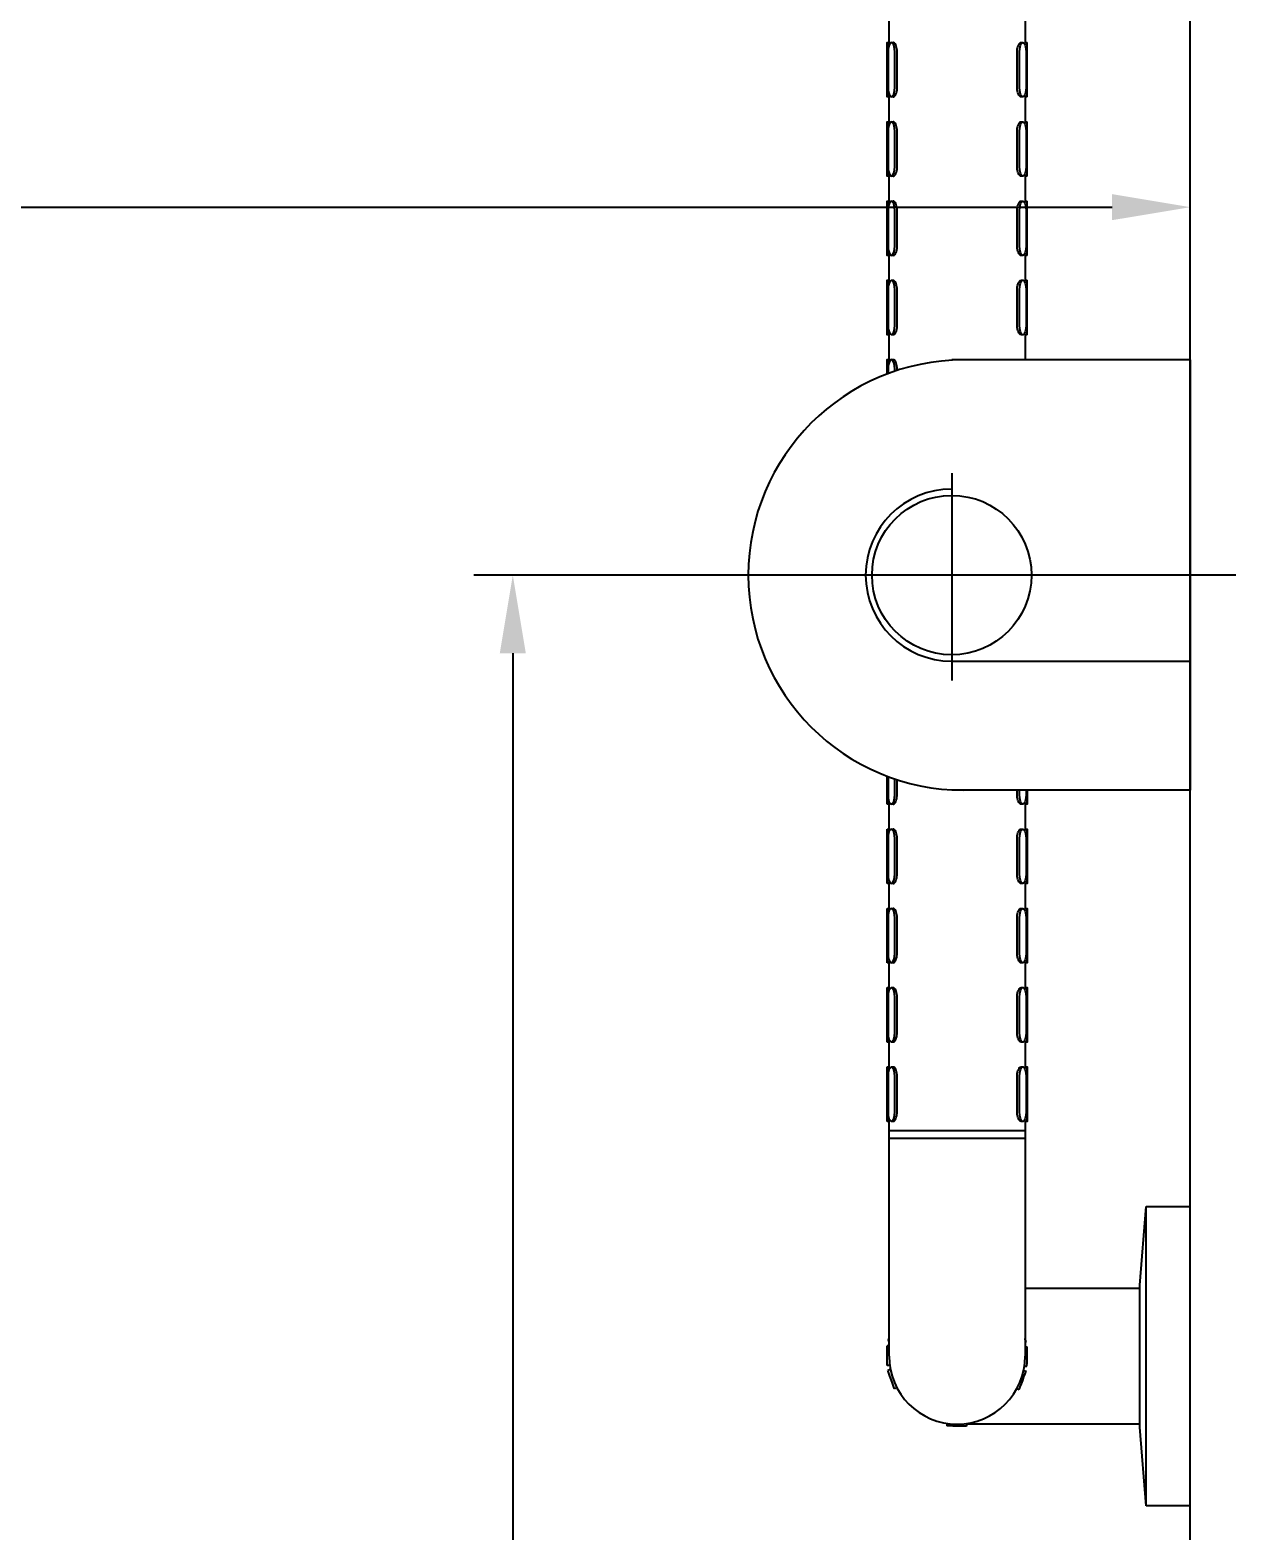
# Model space of a CAD drawing. Extents: x 3814 to 6583, y -1052 to 2311.
# Drawn here: x 6274.6 to 6582.9, y -156 to 227.8 of the extents above; entities that cross this region are included whole.
import ezdxf

# ---------------------------------------------------------------- set-up
doc = ezdxf.new("R2010")
doc.units = 0
doc.header["$LTSCALE"] = 20
doc.header["$MEASUREMENT"] = 0
doc.layers.get('0').update_dxf_attribs({"linetype": 'CONTINUOUS'})
doc.layers.get('DEFPOINTS').update_dxf_attribs({"linetype": 'CONTINUOUS'})
for name, color, linetype in [('1', 1, 'CONTINUOUS'), ('3', 3, 'CONTINUOUS'), ('4', 4, 'CONTINUOUS'), ('6', 6, 'CONTINUOUS')]:
    doc.layers.add(name, color=color, linetype=linetype)
doc.styles.get("Standard").update_dxf_attribs({"font": 'NanumGothic.ttf'})
doc.dimstyles.get("Standard").update_dxf_attribs({"dimtxt": 2.5, "dimasz": 2, "dimexe": 2, "dimexo": 1, "dimgap": 1.5, "dimtad": 1, "dimdec": 0, "dimlfac": 10, "dimrnd": 0.5, "dimzin": 0, "dimdsep": 46, "dimtxsty": 'Standard', "dimcen": 0, "dimclrt": 2, "dimadec": 0, "dimazin": 0, "dimtfac": 1, "dimtdec": 0, "dimtmove": 0, "dimatfit": 3, "dimfxl": 0, "dimtolj": 1, "dimtzin": 0, "dimarcsym": 0})

# ---------------------------------------------------------------- blocks, each defined once
blk = doc.blocks.new('*D131')
at = {"layer": '3', "color": 3, "lineweight": -2}
for p, q in [((6458.22, 88.42), (6388, 88.42)), ((6398, 68.42), (6398, -337.82)), ((6398, -791.27), (6398, -385.04)), ((6571.22, -811.27), (6388, -811.27))]:
    blk.add_line(p, q, dxfattribs=at)
at = {"layer": '3', "color": 3}
for points in [[(6394.67, 68.42), (6401.33, 68.42), (6398, 88.42)], [(6394.67, -791.27), (6401.33, -791.27), (6398, -811.27)]]:
    blk.add_solid(points, dxfattribs=at)
at = {"layer": 'DEFPOINTS', "color": 0}
for p in [(6458.22, 88.42), (6398, -811.27), (6571.22, -811.27)]:
    blk.add_point(p, dxfattribs=at)
at = {"layer": '3', "color": 2, "insert": (6398, -361.43), "char_height": 25, "attachment_point": 5}
blk.add_mtext('\\A1;900', dxfattribs=at)
blk = doc.blocks.new('*D117')
at = {"layer": '3', "color": 3, "lineweight": -2}
for p, q in [((5746.22, -75.47), (5746.22, 192.5)), ((6571.22, -66), (6571.22, 192.5)), ((5766.22, 182.5), (6551.22, 182.5))]:
    blk.add_line(p, q, dxfattribs=at)
at = {"layer": '3', "color": 3}
for points in [[(5766.22, 185.83), (5766.22, 179.17), (5746.22, 182.5)], [(6551.22, 185.83), (6551.22, 179.17), (6571.22, 182.5)]]:
    blk.add_solid(points, dxfattribs=at)
at = {"layer": 'DEFPOINTS', "color": 0}
for p in [(6571.22, 182.5), (6571.22, -66), (5746.22, -75.47)]:
    blk.add_point(p, dxfattribs=at)
at = {"layer": '3', "color": 2, "insert": (6158.72, 206.11), "char_height": 25, "attachment_point": 5}
blk.add_mtext('\\A1;825', dxfattribs=at)

msp = doc.modelspace()

# ---------------------------------------------------------------- linework, layer by layer
at = {"color": 5, "linetype": 'Continuous', "lineweight": 25}
for p, q in [((6494.20067, 224.583), (6494.20067, 231.00518)), ((6528.98192, 231.00234), (6528.98192, 224.58015)), ((6493.70382, 224.61267), (6494.20508, 224.61267)), ((6494.79132, 224.61267), (6495.26211, 224.61267)), ((6527.93751, 224.61267), (6528.40879, 224.61267)), ((6528.97752, 224.61267), (6529.47878, 224.61267)), ((6493.70026, 222.1283), (6493.70026, 213.18455)), ((6493.70737, 213.18455), (6493.70737, 222.1283)), ((6493.93828, 222.1283), (6493.93828, 213.18455)), ((6495.64437, 213.18455), (6495.64437, 222.1283)), ((6496.27856, 213.18455), (6496.27856, 222.1283)), ((6526.92757, 213.18455), (6526.92757, 222.1283)), ((6527.56243, 213.18455), (6527.56243, 222.1283)), ((6529.25515, 222.1283), (6529.25515, 213.18455)), ((6529.48234, 213.18455), (6529.48234, 222.1283)), ((6494.20508, 210.70017), (6493.70382, 210.70017)), ((6494.20067, 204.31051), (6494.20067, 210.73269)), ((6495.26211, 210.70017), (6494.79132, 210.70017)), ((6528.40879, 210.70017), (6527.93751, 210.70017)), ((6529.47878, 210.70017), (6528.97752, 210.70017)), ((6528.98192, 210.72985), (6528.98192, 204.30766)), ((6493.70382, 204.34018), (6494.20508, 204.34018)), ((6494.79132, 204.34018), (6495.26211, 204.34018)), ((6527.93751, 204.34018), (6528.40879, 204.34018)), ((6528.97752, 204.34018), (6529.47878, 204.34018)), ((6493.70026, 201.85581), (6493.70026, 192.91206)), ((6493.70737, 192.91206), (6493.70737, 201.85581)), ((6493.93828, 201.85581), (6493.93828, 192.91206)), ((6495.64437, 192.91206), (6495.64437, 201.85581)), ((6496.27856, 192.91206), (6496.27856, 201.85581)), ((6526.92757, 192.91206), (6526.92757, 201.85581)), ((6527.56243, 192.91206), (6527.56243, 201.85581)), ((6529.25515, 201.85581), (6529.25515, 192.91206)), ((6529.48234, 192.91206), (6529.48234, 201.85581)), ((6494.20508, 190.42768), (6493.70382, 190.42768)), ((6494.20067, 184.03799), (6494.20067, 190.4602)), ((6495.26211, 190.42768), (6494.79132, 190.42768)), ((6528.40879, 190.42768), (6527.93751, 190.42768)), ((6529.47878, 190.42768), (6528.97752, 190.42768)), ((6528.98192, 190.45733), (6528.98192, 184.03515)), ((6493.70026, 181.58329), (6493.70026, 172.63954)), ((6493.70382, 184.06767), (6494.20508, 184.06767)), ((6493.70737, 172.63954), (6493.70737, 181.58329)), ((6493.93828, 181.58329), (6493.93828, 172.63954)), ((6494.79132, 184.06767), (6495.26211, 184.06767)), ((6495.64437, 172.63954), (6495.64437, 181.58329)), ((6496.27856, 172.63954), (6496.27856, 181.58329)), ((6526.92757, 172.63954), (6526.92757, 181.58329)), ((6527.56243, 172.63954), (6527.56243, 181.58329)), ((6527.93751, 184.06767), (6528.40879, 184.06767)), ((6528.97752, 184.06767), (6529.47878, 184.06767)), ((6529.25515, 181.58329), (6529.25515, 172.63954)), ((6529.48234, 172.63954), (6529.48234, 181.58329)), ((6494.20508, 170.15517), (6493.70382, 170.15517)), ((6494.20067, 163.7655), (6494.20067, 170.18769)), ((6495.26211, 170.15517), (6494.79132, 170.15517)), ((6528.40879, 170.15517), (6527.93751, 170.15517)), ((6529.47878, 170.15517), (6528.97752, 170.15517)), ((6528.98192, 170.18484), (6528.98192, 163.76266)), ((6493.70026, 161.31081), (6493.70026, 152.36705)), ((6493.70382, 163.79518), (6494.20508, 163.79518)), ((6493.70737, 152.36705), (6493.70737, 161.31081)), ((6493.93828, 161.31081), (6493.93828, 152.36705)), ((6494.79132, 163.79518), (6495.26211, 163.79518)), ((6495.64437, 152.36705), (6495.64437, 161.31081)), ((6496.27856, 152.36705), (6496.27856, 161.31081)), ((6526.92757, 152.36705), (6526.92757, 161.31081)), ((6527.56243, 152.36705), (6527.56243, 161.31081)), ((6527.93751, 163.79518), (6528.40879, 163.79518)), ((6528.97752, 163.79518), (6529.47878, 163.79518)), ((6529.25515, 161.31081), (6529.25515, 152.36705)), ((6529.48234, 152.36705), (6529.48234, 161.31081)), ((6494.20508, 149.88268), (6493.70382, 149.88268)), ((6494.20067, 143.493), (6494.20067, 149.9152)), ((6495.26211, 149.88268), (6494.79132, 149.88268)), ((6528.40879, 149.88268), (6527.93751, 149.88268)), ((6529.47878, 149.88268), (6528.97752, 149.88268)), ((6528.98192, 149.91234), (6528.98192, 143.49016)), ((6493.70382, 143.52268), (6494.20508, 143.52268)), ((6494.79132, 143.52268), (6495.26211, 143.52268)), ((6493.70026, 141.0383), (6493.70026, 139.84129)), ((6493.70737, 139.84399), (6493.70737, 141.0383)), ((6493.93828, 141.0383), (6493.93828, 139.93099)), ((6495.64437, 140.53768), (6495.64437, 141.0383)), ((6496.27856, 140.74722), (6496.27856, 141.0383)), ((6493.70362, 32.32205), (6493.70362, 36.99791)), ((6493.93257, 36.91162), (6493.93257, 32.32205)), ((6495.63166, 32.32205), (6495.63166, 36.30709)), ((6496.2662, 32.32205), (6496.2662, 36.09726)), ((6526.91524, 32.32205), (6526.91524, 33.42024)), ((6527.54975, 32.32205), (6527.54975, 33.42024)), ((6529.24949, 33.42024), (6529.24949, 32.32205)), ((6529.47862, 32.32205), (6529.47862, 33.42024)), ((6529.47897, 33.42024), (6529.47897, 32.32205)), ((6494.20506, 29.83768), (6493.7038, 29.83768)), ((6494.20067, 23.44651), (6494.20067, 29.8687)), ((6495.25316, 29.83768), (6494.78212, 29.83768)), ((6528.39962, 29.83768), (6527.9286, 29.83768)), ((6529.4788, 29.83768), (6528.97754, 29.83768)), ((6528.98192, 29.86884), (6528.98192, 23.44665)), ((6493.7038, 23.47767), (6494.20506, 23.47767)), ((6494.78212, 23.47767), (6495.25316, 23.47767)), ((6527.9286, 23.47767), (6528.39962, 23.47767)), ((6528.97754, 23.47767), (6529.4788, 23.47767)), ((6493.70362, 12.04955), (6493.70362, 20.9933)), ((6493.93257, 20.9933), (6493.93257, 12.04955)), ((6495.63166, 12.04955), (6495.63166, 20.9933)), ((6496.2662, 12.04955), (6496.2662, 20.9933)), ((6526.91524, 12.04955), (6526.91524, 20.9933)), ((6527.54975, 12.04955), (6527.54975, 20.9933)), ((6529.24949, 20.9933), (6529.24949, 12.04955)), ((6529.47862, 12.04955), (6529.47862, 20.9933)), ((6529.47897, 20.9933), (6529.47897, 12.04955)), ((6494.20506, 9.56517), (6493.7038, 9.56517)), ((6494.20067, 3.17401), (6494.20067, 9.5962)), ((6495.25316, 9.56517), (6494.78212, 9.56517)), ((6528.39962, 9.56517), (6527.9286, 9.56517)), ((6529.4788, 9.56517), (6528.97754, 9.56517)), ((6528.98192, 9.59634), (6528.98192, 3.17415)), ((6493.70362, -8.22295), (6493.70362, 0.7208)), ((6493.7038, 3.20518), (6494.20506, 3.20518)), ((6493.93257, 0.7208), (6493.93257, -8.22295)), ((6494.78212, 3.20518), (6495.25316, 3.20518)), ((6495.63166, -8.22295), (6495.63166, 0.7208)), ((6496.2662, -8.22295), (6496.2662, 0.7208)), ((6526.91524, -8.22295), (6526.91524, 0.7208)), ((6527.54975, -8.22295), (6527.54975, 0.7208)), ((6527.9286, 3.20518), (6528.39962, 3.20518)), ((6528.97754, 3.20518), (6529.4788, 3.20518)), ((6529.24949, 0.7208), (6529.24949, -8.22295)), ((6529.47862, -8.22295), (6529.47862, 0.7208)), ((6529.47897, 0.7208), (6529.47897, -8.22295)), ((6494.20506, -10.70733), (6493.7038, -10.70733)), ((6494.20067, -17.09849), (6494.20067, -10.6763)), ((6495.25316, -10.70733), (6494.78212, -10.70733)), ((6528.39962, -10.70733), (6527.9286, -10.70733)), ((6529.4788, -10.70733), (6528.97754, -10.70733)), ((6528.98192, -10.67617), (6528.98192, -17.09835)), ((6493.7038, -17.06733), (6494.20506, -17.06733)), ((6494.78212, -17.06733), (6495.25316, -17.06733)), ((6527.9286, -17.06733), (6528.39962, -17.06733)), ((6528.97754, -17.06733), (6529.4788, -17.06733)), ((6493.70362, -28.49545), (6493.70362, -19.5517)), ((6493.93257, -19.5517), (6493.93257, -28.49545)), ((6495.63166, -28.49545), (6495.63166, -19.5517)), ((6496.2662, -28.49545), (6496.2662, -19.5517)), ((6526.91524, -28.49545), (6526.91524, -19.5517)), ((6527.54975, -28.49545), (6527.54975, -19.5517)), ((6529.24949, -19.5517), (6529.24949, -28.49545)), ((6529.47862, -28.49545), (6529.47862, -19.5517)), ((6529.47897, -19.5517), (6529.47897, -28.49545)), ((6494.20506, -30.97983), (6493.7038, -30.97983)), ((6494.20067, -37.37099), (6494.20067, -30.9488)), ((6495.25316, -30.97983), (6494.78212, -30.97983)), ((6528.39962, -30.97983), (6527.9286, -30.97983)), ((6529.4788, -30.97983), (6528.97754, -30.97983)), ((6528.98192, -30.94866), (6528.98192, -37.37085)), ((6493.7038, -37.33982), (6494.20506, -37.33982)), ((6494.78212, -37.33982), (6495.25316, -37.33982)), ((6527.9286, -37.33982), (6528.39962, -37.33982)), ((6528.97754, -37.33982), (6529.4788, -37.33982)), ((6493.70362, -48.76795), (6493.70362, -39.8242)), ((6493.93257, -39.8242), (6493.93257, -48.76795)), ((6495.63166, -48.76795), (6495.63166, -39.8242)), ((6496.2662, -48.76795), (6496.2662, -39.8242)), ((6526.91524, -48.76795), (6526.91524, -39.8242)), ((6527.54975, -48.76795), (6527.54975, -39.8242)), ((6529.24949, -39.8242), (6529.24949, -48.76795)), ((6529.47862, -48.76795), (6529.47862, -39.8242)), ((6529.47897, -39.8242), (6529.47897, -48.76795)), ((6494.20506, -51.25233), (6493.7038, -51.25233)), ((6494.20067, -53.63733), (6494.20067, -51.2213)), ((6494.20067, -55.62483), (6494.20067, -53.63733)), ((6528.98192, -53.63733), (6494.20067, -53.63733)), ((6528.98192, -53.63733), (6494.20067, -53.63733)), ((6495.25316, -51.25233), (6494.78212, -51.25233)), ((6528.39962, -51.25233), (6527.9286, -51.25233)), ((6529.4788, -51.25233), (6528.97754, -51.25233)), ((6528.98192, -51.22116), (6528.98192, -53.63733)), ((6528.98192, -53.63733), (6528.98192, -55.62483)), ((6494.20067, -86.43108), (6494.20067, -55.62483)), ((6528.98192, -55.62483), (6494.20067, -55.62483)), ((6528.98192, -55.62483), (6528.98192, -86.43108)), ((6558.29755, -93.13889), (6559.90231, -73.01545)), ((6559.90231, -73.01545), (6571.2163, -73.01545)), ((6559.90231, -149.5342), (6559.90231, -73.01545)), ((6571.2163, -149.5342), (6571.2163, -73.01545)), ((6494.20067, -111.27482), (6494.20067, -86.43108)), ((6528.98192, -86.43108), (6528.98192, -111.27482)), ((6528.98192, -93.8842), (6536.43505, -93.8842)), ((6536.43505, -93.8842), (6558.29755, -93.8842)), ((6558.29755, -129.41076), (6558.29755, -93.13889)), ((6494.20067, -107.48138), (6493.95483, -107.3903)), ((6494.20067, -108.69069), (6493.71834, -108.68792)), ((6528.98192, -107.69621), (6529.27116, -107.59281)), ((6528.98192, -108.89013), (6529.49275, -108.89306)), ((6494.36508, -113.66046), (6493.68985, -113.65659)), ((6494.54727, -114.72954), (6493.91144, -114.95684)), ((6528.59458, -114.92477), (6529.22777, -115.15936)), ((6528.78903, -113.85786), (6529.46426, -113.86173)), ((6496.21988, -119.4083), (6495.58405, -119.63561)), ((6526.86843, -119.58405), (6527.50161, -119.81863)), ((6509.00827, -128.47255), (6509.00439, -129.14779)), ((6513.97693, -128.50105), (6513.97306, -129.17628)), ((6536.43505, -128.66545), (6513.97599, -128.66545)), ((6558.29755, -128.66545), (6536.43505, -128.66545)), ((6559.90231, -149.5342), (6558.29755, -129.41076)), ((6571.2163, -149.5342), (6559.90231, -149.5342))]:
    msp.add_line(p, q, dxfattribs=at)
at = {"color": 7, "linetype": 'Continuous', "lineweight": 25}
msp.add_line((6571.2163, 48.22205), (6571.2163, 124.74079), dxfattribs=at)
at = {"color": 5, "linetype": 'Continuous', "lineweight": 25, "flags": 128}
for points in [[(6493.70737, 222.1283), (6493.7071, 223.07903), (6493.70633, 223.885), (6493.70518, 224.42357), (6493.70382, 224.61267), (6493.70246, 224.42357), (6493.7013, 223.885), (6493.70053, 223.07903), (6493.70026, 222.1283)], [(6495.64437, 222.1283), (6495.57943, 223.07903), (6495.39452, 223.885), (6495.11777, 224.42357), (6494.79132, 224.61267), (6494.46487, 224.42357), (6494.18813, 223.885), (6494.00321, 223.07903), (6493.93828, 222.1283)], [(6527.56243, 222.1283), (6527.62685, 223.07903), (6527.81032, 223.885), (6528.0849, 224.42357), (6528.40879, 224.61267), (6528.73268, 224.42357), (6529.00726, 223.885), (6529.19073, 223.07903), (6529.25515, 222.1283)], [(6493.70026, 213.18455), (6493.70053, 212.23381), (6493.7013, 211.42784), (6493.70246, 210.88927), (6493.70382, 210.70017), (6493.70518, 210.88927), (6493.70633, 211.42784), (6493.7071, 212.23381), (6493.70737, 213.18455)], [(6493.93828, 213.18455), (6494.00321, 212.23381), (6494.18813, 211.42784), (6494.46487, 210.88927), (6494.79132, 210.70017), (6495.11777, 210.88927), (6495.39452, 211.42784), (6495.57943, 212.23381), (6495.64437, 213.18455)], [(6529.25515, 213.18455), (6529.19073, 212.23381), (6529.00726, 211.42784), (6528.73268, 210.88927), (6528.40879, 210.70017), (6528.0849, 210.88927), (6527.81032, 211.42784), (6527.62685, 212.23381), (6527.56243, 213.18455)], [(6493.70737, 201.85581), (6493.7071, 202.80652), (6493.70633, 203.61252), (6493.70518, 204.15106), (6493.70382, 204.34018), (6493.70246, 204.15106), (6493.7013, 203.61252), (6493.70053, 202.80652), (6493.70026, 201.85581)], [(6495.64437, 201.85581), (6495.57943, 202.80652), (6495.39452, 203.61252), (6495.11777, 204.15106), (6494.79132, 204.34018), (6494.46487, 204.15106), (6494.18813, 203.61252), (6494.00321, 202.80652), (6493.93828, 201.85581)], [(6527.56243, 201.85581), (6527.62685, 202.80652), (6527.81032, 203.61252), (6528.0849, 204.15106), (6528.40879, 204.34018), (6528.73268, 204.15106), (6529.00726, 203.61252), (6529.19073, 202.80652), (6529.25515, 201.85581)], [(6493.70026, 192.91206), (6493.70053, 191.96132), (6493.7013, 191.15532), (6493.70246, 190.61678), (6493.70382, 190.42768), (6493.70518, 190.61678), (6493.70633, 191.15532), (6493.7071, 191.96132), (6493.70737, 192.91206)], [(6493.93828, 192.91206), (6494.00321, 191.96132), (6494.18813, 191.15532), (6494.46487, 190.61678), (6494.79132, 190.42768), (6495.11777, 190.61678), (6495.39452, 191.15532), (6495.57943, 191.96132), (6495.64437, 192.91206)], [(6529.25515, 192.91206), (6529.19073, 191.96132), (6529.00726, 191.15532), (6528.73268, 190.61678), (6528.40879, 190.42768), (6528.0849, 190.61678), (6527.81032, 191.15532), (6527.62685, 191.96132), (6527.56243, 192.91206)], [(6493.70737, 181.58329), (6493.7071, 182.53403), (6493.70633, 183.34003), (6493.70518, 183.87857), (6493.70382, 184.06767), (6493.70246, 183.87857), (6493.7013, 183.34003), (6493.70053, 182.53403), (6493.70026, 181.58329)], [(6495.64437, 181.58329), (6495.57943, 182.53403), (6495.39452, 183.34003), (6495.11777, 183.87857), (6494.79132, 184.06767), (6494.46487, 183.87857), (6494.18813, 183.34003), (6494.00321, 182.53403), (6493.93828, 181.58329)], [(6527.56243, 181.58329), (6527.62685, 182.53403), (6527.81032, 183.34003), (6528.0849, 183.87857), (6528.40879, 184.06767), (6528.73268, 183.87857), (6529.00726, 183.34003), (6529.19073, 182.53403), (6529.25515, 181.58329)], [(6493.70026, 172.63954), (6493.70053, 171.68881), (6493.7013, 170.88283), (6493.70246, 170.3443), (6493.70382, 170.15517), (6493.70518, 170.3443), (6493.70633, 170.88283), (6493.7071, 171.68881), (6493.70737, 172.63954)], [(6493.93828, 172.63954), (6494.00321, 171.68881), (6494.18813, 170.88283), (6494.46487, 170.3443), (6494.79132, 170.15517), (6495.11777, 170.3443), (6495.39452, 170.88283), (6495.57943, 171.68881), (6495.64437, 172.63954)], [(6529.25515, 172.63954), (6529.19073, 171.68881), (6529.00726, 170.88283), (6528.73268, 170.3443), (6528.40879, 170.15517), (6528.0849, 170.3443), (6527.81032, 170.88283), (6527.62685, 171.68881), (6527.56243, 172.63954)], [(6493.70737, 161.31081), (6493.7071, 162.26153), (6493.70633, 163.06751), (6493.70518, 163.60606), (6493.70382, 163.79518), (6493.70246, 163.60606), (6493.7013, 163.06751), (6493.70053, 162.26153), (6493.70026, 161.31081)], [(6495.64437, 161.31081), (6495.57943, 162.26153), (6495.39452, 163.06751), (6495.11777, 163.60606), (6494.79132, 163.79518), (6494.46487, 163.60606), (6494.18813, 163.06751), (6494.00321, 162.26153), (6493.93828, 161.31081)], [(6527.56243, 161.31081), (6527.62685, 162.26153), (6527.81032, 163.06751), (6528.0849, 163.60606), (6528.40879, 163.79518), (6528.73268, 163.60606), (6529.00726, 163.06751), (6529.19073, 162.26153), (6529.25515, 161.31081)], [(6493.70026, 152.36705), (6493.70053, 151.41632), (6493.7013, 150.61033), (6493.70246, 150.07179), (6493.70382, 149.88268), (6493.70518, 150.07179), (6493.70633, 150.61033), (6493.7071, 151.41632), (6493.70737, 152.36705)], [(6493.93828, 152.36705), (6494.00321, 151.41632), (6494.18813, 150.61033), (6494.46487, 150.07179), (6494.79132, 149.88268), (6495.11777, 150.07179), (6495.39452, 150.61033), (6495.57943, 151.41632), (6495.64437, 152.36705)], [(6529.25515, 152.36705), (6529.19073, 151.41632), (6529.00726, 150.61033), (6528.73268, 150.07179), (6528.40879, 149.88268), (6528.0849, 150.07179), (6527.81032, 150.61033), (6527.62685, 151.41632), (6527.56243, 152.36705)], [(6493.70737, 141.0383), (6493.7071, 141.98902), (6493.70633, 142.79502), (6493.70518, 143.33356), (6493.70382, 143.52268), (6493.70246, 143.33356), (6493.7013, 142.79502), (6493.70053, 141.98902), (6493.70026, 141.0383)], [(6495.64437, 141.0383), (6495.57943, 141.98902), (6495.39452, 142.79502), (6495.11777, 143.33356), (6494.79132, 143.52268), (6494.46487, 143.33356), (6494.18813, 142.79502), (6494.00321, 141.98902), (6493.93828, 141.0383)], [(6493.7038, 29.83768), (6493.70373, 30.02678), (6493.70368, 30.56533), (6493.70364, 31.37132), (6493.70362, 32.32205)], [(6493.93257, 32.32205), (6493.99724, 31.37132), (6494.1814, 30.56533), (6494.45701, 30.02678), (6494.78212, 29.83768), (6495.10722, 30.02678), (6495.38283, 30.56533), (6495.56699, 31.37132), (6495.63166, 32.32205)], [(6529.24949, 32.32205), (6529.1848, 31.37132), (6529.00057, 30.56533), (6528.72485, 30.02678), (6528.39962, 29.83768), (6528.07439, 30.02678), (6527.79867, 30.56533), (6527.61444, 31.37132), (6527.54975, 32.32205)], [(6529.47897, 32.32205), (6529.47896, 31.37132), (6529.47892, 30.56533), (6529.47887, 30.02678), (6529.4788, 29.83768), (6529.47873, 30.02678), (6529.47867, 30.56533), (6529.47864, 31.37132), (6529.47862, 32.32205)], [(6493.70362, 20.9933), (6493.70364, 21.94403), (6493.70368, 22.75002), (6493.70373, 23.28856), (6493.7038, 23.47767)], [(6495.63166, 20.9933), (6495.56699, 21.94403), (6495.38283, 22.75002), (6495.10722, 23.28856), (6494.78212, 23.47767), (6494.45701, 23.28856), (6494.1814, 22.75002), (6493.99724, 21.94403), (6493.93257, 20.9933)], [(6527.54975, 20.9933), (6527.61444, 21.94403), (6527.79867, 22.75002), (6528.07439, 23.28856), (6528.39962, 23.47767), (6528.72485, 23.28856), (6529.00057, 22.75002), (6529.1848, 21.94403), (6529.24949, 20.9933)], [(6529.47862, 20.9933), (6529.47864, 21.94403), (6529.47867, 22.75002), (6529.47873, 23.28856), (6529.4788, 23.47767), (6529.47887, 23.28856), (6529.47892, 22.75002), (6529.47896, 21.94403), (6529.47897, 20.9933)], [(6493.7038, 9.56517), (6493.70373, 9.75429), (6493.70368, 10.29283), (6493.70364, 11.09882), (6493.70362, 12.04955)], [(6493.93257, 12.04955), (6493.99724, 11.09882), (6494.1814, 10.29283), (6494.45701, 9.75429), (6494.78212, 9.56517), (6495.10722, 9.75429), (6495.38283, 10.29283), (6495.56699, 11.09882), (6495.63166, 12.04955)], [(6529.24949, 12.04955), (6529.1848, 11.09882), (6529.00057, 10.29283), (6528.72485, 9.75429), (6528.39962, 9.56517), (6528.07439, 9.75429), (6527.79867, 10.29283), (6527.61444, 11.09882), (6527.54975, 12.04955)], [(6529.47897, 12.04955), (6529.47896, 11.09882), (6529.47892, 10.29283), (6529.47887, 9.75429), (6529.4788, 9.56517), (6529.47873, 9.75429), (6529.47867, 10.29283), (6529.47864, 11.09882), (6529.47862, 12.04955)], [(6493.70362, 0.7208), (6493.70364, 1.67153), (6493.70368, 2.47752), (6493.70373, 3.01606), (6493.7038, 3.20518)], [(6495.63166, 0.7208), (6495.56699, 1.67153), (6495.38283, 2.47752), (6495.10722, 3.01606), (6494.78212, 3.20518), (6494.45701, 3.01606), (6494.1814, 2.47752), (6493.99724, 1.67153), (6493.93257, 0.7208)], [(6527.54975, 0.7208), (6527.61444, 1.67153), (6527.79867, 2.47752), (6528.07439, 3.01606), (6528.39962, 3.20518), (6528.72485, 3.01606), (6529.00057, 2.47752), (6529.1848, 1.67153), (6529.24949, 0.7208)], [(6529.47862, 0.7208), (6529.47864, 1.67153), (6529.47867, 2.47752), (6529.47873, 3.01606), (6529.4788, 3.20518), (6529.47887, 3.01606), (6529.47892, 2.47752), (6529.47896, 1.67153), (6529.47897, 0.7208)], [(6493.7038, -10.70733), (6493.70373, -10.51822), (6493.70368, -9.97967), (6493.70364, -9.17368), (6493.70362, -8.22295)], [(6493.93257, -8.22295), (6493.99724, -9.17368), (6494.1814, -9.97967), (6494.45701, -10.51822), (6494.78212, -10.70733), (6495.10722, -10.51822), (6495.38283, -9.97967), (6495.56699, -9.17368), (6495.63166, -8.22295)], [(6529.24949, -8.22295), (6529.1848, -9.17368), (6529.00057, -9.97967), (6528.72485, -10.51822), (6528.39962, -10.70733), (6528.07439, -10.51822), (6527.79867, -9.97967), (6527.61444, -9.17368), (6527.54975, -8.22295)], [(6529.47897, -8.22295), (6529.47896, -9.17368), (6529.47892, -9.97967), (6529.47887, -10.51822), (6529.4788, -10.70733), (6529.47873, -10.51822), (6529.47867, -9.97967), (6529.47864, -9.17368), (6529.47862, -8.22295)], [(6493.70362, -19.5517), (6493.70364, -18.60097), (6493.70368, -17.79498), (6493.70373, -17.25644), (6493.7038, -17.06733)], [(6495.63166, -19.5517), (6495.56699, -18.60097), (6495.38283, -17.79498), (6495.10722, -17.25644), (6494.78212, -17.06733), (6494.45701, -17.25644), (6494.1814, -17.79498), (6493.99724, -18.60097), (6493.93257, -19.5517)], [(6527.54975, -19.5517), (6527.61444, -18.60097), (6527.79867, -17.79498), (6528.07439, -17.25644), (6528.39962, -17.06733), (6528.72485, -17.25644), (6529.00057, -17.79498), (6529.1848, -18.60097), (6529.24949, -19.5517)], [(6529.47862, -19.5517), (6529.47864, -18.60097), (6529.47867, -17.79498), (6529.47873, -17.25644), (6529.4788, -17.06733), (6529.47887, -17.25644), (6529.47892, -17.79498), (6529.47896, -18.60097), (6529.47897, -19.5517)], [(6493.7038, -30.97983), (6493.70373, -30.79071), (6493.70368, -30.25217), (6493.70364, -29.44618), (6493.70362, -28.49545)], [(6493.93257, -28.49545), (6493.99724, -29.44618), (6494.1814, -30.25217), (6494.45701, -30.79071), (6494.78212, -30.97983), (6495.10722, -30.79071), (6495.38283, -30.25217), (6495.56699, -29.44618), (6495.63166, -28.49545)], [(6529.24949, -28.49545), (6529.1848, -29.44618), (6529.00057, -30.25217), (6528.72485, -30.79071), (6528.39962, -30.97983), (6528.07439, -30.79071), (6527.79867, -30.25217), (6527.61444, -29.44618), (6527.54975, -28.49545)], [(6529.47897, -28.49545), (6529.47896, -29.44618), (6529.47892, -30.25217), (6529.47887, -30.79071), (6529.4788, -30.97983), (6529.47873, -30.79071), (6529.47867, -30.25217), (6529.47864, -29.44618), (6529.47862, -28.49545)], [(6493.70362, -39.8242), (6493.70364, -38.87347), (6493.70368, -38.06748), (6493.70373, -37.52894), (6493.7038, -37.33982)], [(6495.63166, -39.8242), (6495.56699, -38.87347), (6495.38283, -38.06748), (6495.10722, -37.52894), (6494.78212, -37.33982), (6494.45701, -37.52894), (6494.1814, -38.06748), (6493.99724, -38.87347), (6493.93257, -39.8242)], [(6527.54975, -39.8242), (6527.61444, -38.87347), (6527.79867, -38.06748), (6528.07439, -37.52894), (6528.39962, -37.33982), (6528.72485, -37.52894), (6529.00057, -38.06748), (6529.1848, -38.87347), (6529.24949, -39.8242)], [(6529.47862, -39.8242), (6529.47864, -38.87347), (6529.47867, -38.06748), (6529.47873, -37.52894), (6529.4788, -37.33982), (6529.47887, -37.52894), (6529.47892, -38.06748), (6529.47896, -38.87347), (6529.47897, -39.8242)], [(6493.7038, -51.25233), (6493.70373, -51.06321), (6493.70368, -50.52467), (6493.70364, -49.71868), (6493.70362, -48.76795)], [(6493.93257, -48.76795), (6493.99724, -49.71868), (6494.1814, -50.52467), (6494.45701, -51.06321), (6494.78212, -51.25233), (6495.10722, -51.06321), (6495.38283, -50.52467), (6495.56699, -49.71868), (6495.63166, -48.76795)], [(6529.24949, -48.76795), (6529.1848, -49.71868), (6529.00057, -50.52467), (6528.72485, -51.06321), (6528.39962, -51.25233), (6528.07439, -51.06321), (6527.79867, -50.52467), (6527.61444, -49.71868), (6527.54975, -48.76795)], [(6529.47897, -48.76795), (6529.47896, -49.71868), (6529.47892, -50.52467), (6529.47887, -51.06321), (6529.4788, -51.25233), (6529.47873, -51.06321), (6529.47867, -50.52467), (6529.47864, -49.71868), (6529.47862, -48.76795)], [(6493.95483, -107.3903), (6494.02052, -107.21296), (6494.20067, -106.7267)], [(6529.27116, -107.59281), (6529.2075, -107.41473), (6529.02621, -106.90762), (6528.98192, -106.78373)], [(6493.68985, -113.65659), (6493.69093, -113.46748), (6493.69402, -112.92894), (6493.69864, -112.12297), (6493.70409, -111.17226), (6493.70955, -110.22154), (6493.71417, -109.41557), (6493.71725, -108.87703), (6493.71834, -108.68792)], [(6529.46426, -113.86173), (6529.46534, -113.67262), (6529.46843, -113.13409), (6529.47305, -112.32811), (6529.47851, -111.3774), (6529.48396, -110.42668), (6529.48858, -109.62071), (6529.49167, -109.08217), (6529.49275, -108.89306)], [(6495.58405, -119.63561), (6495.52039, -119.45753), (6495.3391, -118.95042), (6495.06778, -118.19147), (6494.74774, -117.29622), (6494.4277, -116.40098), (6494.15638, -115.64203), (6493.9751, -115.13492), (6493.91144, -114.95684)], [(6527.50161, -119.81863), (6527.56731, -119.6413), (6527.7544, -119.1363), (6528.03441, -118.38051), (6528.36469, -117.489), (6528.69498, -116.59748), (6528.97498, -115.84169), (6529.16207, -115.33669), (6529.22777, -115.15936)], [(6513.97306, -129.17628), (6513.78395, -129.17519), (6513.24542, -129.1721), (6512.43944, -129.16748), (6511.48873, -129.16203), (6510.53802, -129.15658), (6509.73204, -129.15196), (6509.1935, -129.14887), (6509.00439, -129.14779)]]:
    msp.add_lwpolyline(points, dxfattribs=at)
at = {"color": 5, "linetype": 'Continuous', "lineweight": 25}
for centre, radius, start, end in [((6095.54125, 222.74941), 433.94153, 359.9179916, 0.2460183), ((6095.54125, 212.56344), 433.94153, 359.7539817, 0.0820084), ((6095.52311, 202.47689), 433.95968, 359.9179985, 0.2460115), ((6095.54887, 192.29094), 433.93391, 359.7539788, 0.0820112), ((6095.54887, 182.20441), 433.93391, 359.9179888, 0.2460212), ((6095.52913, 172.01845), 433.95365, 359.7539863, 0.0820038), ((6095.53218, 161.9319), 433.9506, 359.9179951, 0.2460149), ((6095.539, 151.74595), 433.94378, 359.7539825, 0.0820075), ((6511.5913, -111.27483), 17.39062, 180, 270), ((6511.5913, -111.27483), 17.39062, 270, 0)]:
    msp.add_arc(centre, radius, start, end, dxfattribs=at)
for points, knots in [([(6494.27332, 224.04117), (6494.26658, 224.10584), (6494.23963, 224.36417), (6494.20589, 224.57885), (6494.20516, 224.58179), (6494.20486, 224.583)], [0, 0, 0, 0, 0.1646973107, 0.6579008277, 1, 1, 1, 1]), ([(6496.27856, 222.1283), (6496.26546, 222.40592), (6496.23925, 222.9611), (6496.04101, 223.70371), (6495.76858, 224.26177), (6495.48689, 224.58185), (6495.32587, 224.58174), (6495.2615, 224.58169)], [0, 0, 0, 0, 0.213249933, 0.426444174, 0.641009204, 0.856494481, 1, 1, 1, 1]), ([(6526.92757, 222.1283), (6526.94061, 222.40592), (6526.96668, 222.96109), (6527.16384, 223.70371), (6527.43464, 224.26177), (6527.71449, 224.58185), (6527.87425, 224.58174), (6527.93812, 224.58169)], [0, 0, 0, 0, 0.213249676, 0.426443123, 0.641009207, 0.856495074, 1, 1, 1, 1]), ([(6528.91532, 224.0571), (6528.92131, 224.11608), (6528.94688, 224.36817), (6528.97792, 224.57442), (6528.9775, 224.57855), (6528.97734, 224.58015)], [0, 0, 0, 0, 0.1574673292, 0.6730514599, 1, 1, 1, 1]), ([(6494.20526, 210.73269), (6494.20405, 210.72333), (6494.19951, 210.68825), (6494.22724, 210.86446), (6494.25962, 211.14708), (6494.27263, 211.26066)], [0, 0, 0, 0, 0.178830324, 0.669982269, 1, 1, 1, 1]), ([(6495.26272, 210.73118), (6495.29296, 210.72259), (6495.41433, 210.68813), (6495.66113, 210.91274), (6495.95211, 211.38283), (6496.17812, 212.0756), (6496.27059, 212.71478), (6496.27694, 213.0892), (6496.27856, 213.18455)], [0, 0, 0, 0, 0.070496423, 0.282949067, 0.496152598, 0.711254653, 0.926475021, 1, 1, 1, 1]), ([(6527.93691, 210.73118), (6527.90692, 210.72259), (6527.78653, 210.68813), (6527.5414, 210.91275), (6527.25223, 211.38283), (6527.02748, 212.0756), (6526.9355, 212.71478), (6526.92918, 213.0892), (6526.92757, 213.18455)], [0, 0, 0, 0, 0.070496575, 0.282948792, 0.49615289, 0.711255083, 0.926475053, 1, 1, 1, 1]), ([(6528.97774, 210.72985), (6528.97893, 210.72242), (6528.98406, 210.69053), (6528.95861, 210.86169), (6528.92792, 211.13838), (6528.91593, 211.24659)], [0, 0, 0, 0, 0.156092586, 0.66996759, 1, 1, 1, 1]), ([(6494.27332, 203.76865), (6494.26658, 203.83333), (6494.23963, 204.09169), (6494.20589, 204.30631), (6494.20516, 204.30929), (6494.20486, 204.31051)], [0, 0, 0, 0, 0.164707959, 0.657901859, 1, 1, 1, 1]), ([(6496.27856, 201.85581), (6496.26545, 202.13342), (6496.23924, 202.68859), (6496.04101, 203.43121), (6495.76858, 203.98929), (6495.48689, 204.30933), (6495.32587, 204.30922), (6495.2615, 204.30918)], [0, 0, 0, 0, 0.213243231, 0.426444936, 0.641010776, 0.85649394, 1, 1, 1, 1]), ([(6526.92757, 201.85581), (6526.94061, 202.13342), (6526.96668, 202.68859), (6527.16383, 203.43122), (6527.43464, 203.98929), (6527.71449, 204.30933), (6527.87425, 204.30922), (6527.93812, 204.30918)], [0, 0, 0, 0, 0.213242975, 0.426443886, 0.641010779, 0.856494533, 1, 1, 1, 1]), ([(6528.91532, 203.78462), (6528.92131, 203.8436), (6528.94688, 204.09569), (6528.97792, 204.30188), (6528.9775, 204.30605), (6528.97734, 204.30766)], [0, 0, 0, 0, 0.157468267, 0.673048471, 1, 1, 1, 1]), ([(6495.26272, 190.45866), (6495.29296, 190.45008), (6495.41433, 190.41561), (6495.66113, 190.64027), (6495.95211, 191.11034), (6496.17812, 191.80311), (6496.27059, 192.44229), (6496.27694, 192.81672), (6496.27856, 192.91206)], [0, 0, 0, 0, 0.070496276, 0.282950565, 0.49615365, 0.711255256, 0.926475175, 1, 1, 1, 1]), ([(6527.93691, 190.45866), (6527.90692, 190.45008), (6527.78653, 190.41561), (6527.5414, 190.64027), (6527.25223, 191.11034), (6527.02748, 191.80311), (6526.9355, 192.44229), (6526.92918, 192.81672), (6526.92757, 192.91206)], [0, 0, 0, 0, 0.070496427, 0.282950289, 0.496153942, 0.711255686, 0.926475206, 1, 1, 1, 1]), ([(6494.20526, 190.4602), (6494.20405, 190.45083), (6494.19951, 190.41571), (6494.22724, 190.59199), (6494.25962, 190.87459), (6494.27263, 190.98817)], [0, 0, 0, 0, 0.178830287, 0.669984194, 1, 1, 1, 1]), ([(6528.97774, 190.45733), (6528.97893, 190.4499), (6528.98406, 190.41801), (6528.95861, 190.58921), (6528.92792, 190.8659), (6528.91593, 190.9741)], [0, 0, 0, 0, 0.1560917973, 0.6699692576, 1, 1, 1, 1]), ([(6494.27332, 183.49616), (6494.26658, 183.56085), (6494.23963, 183.8192), (6494.20589, 184.03383), (6494.20516, 184.03678), (6494.20486, 184.03799)], [0, 0, 0, 0, 0.1647081228, 0.6579025141, 1, 1, 1, 1]), ([(6496.27856, 181.58329), (6496.26546, 181.86092), (6496.23925, 182.41609), (6496.041, 183.1587), (6495.76859, 183.71681), (6495.48689, 184.03684), (6495.32587, 184.03673), (6495.2615, 184.03669)], [0, 0, 0, 0, 0.213249473, 0.426443255, 0.641012902, 0.85649479, 1, 1, 1, 1]), ([(6526.92757, 181.58329), (6526.94061, 181.86092), (6526.96668, 182.41609), (6527.16384, 183.1587), (6527.43463, 183.71681), (6527.71449, 184.03684), (6527.87425, 184.03673), (6527.93812, 184.03669)], [0, 0, 0, 0, 0.213249217, 0.426442205, 0.641012905, 0.856495383, 1, 1, 1, 1]), ([(6528.91532, 183.51213), (6528.92131, 183.57111), (6528.94688, 183.8232), (6528.97792, 184.0294), (6528.9775, 184.03354), (6528.97734, 184.03515)], [0, 0, 0, 0, 0.157468431, 0.673049172, 1, 1, 1, 1]), ([(6494.20526, 170.18769), (6494.20405, 170.17832), (6494.19951, 170.14325), (6494.22724, 170.31945), (6494.25962, 170.60209), (6494.27263, 170.71568)], [0, 0, 0, 0, 0.178828519, 0.669975504, 1, 1, 1, 1]), ([(6495.26272, 170.18618), (6495.29296, 170.17759), (6495.41433, 170.14313), (6495.66113, 170.36774), (6495.95211, 170.83783), (6496.17812, 171.5306), (6496.27059, 172.16977), (6496.27694, 172.5442), (6496.27856, 172.63954)], [0, 0, 0, 0, 0.070496423, 0.282949067, 0.496152598, 0.711254653, 0.926475021, 1, 1, 1, 1]), ([(6527.93691, 170.18618), (6527.90692, 170.17759), (6527.78653, 170.14313), (6527.5414, 170.36774), (6527.25223, 170.83783), (6527.02748, 171.53059), (6526.9355, 172.16977), (6526.92918, 172.5442), (6526.92757, 172.63954)], [0, 0, 0, 0, 0.070496575, 0.282948792, 0.49615289, 0.711255083, 0.926475053, 1, 1, 1, 1]), ([(6528.97774, 170.18484), (6528.97893, 170.17741), (6528.98406, 170.14552), (6528.95861, 170.31669), (6528.92792, 170.59338), (6528.91593, 170.70158)], [0, 0, 0, 0, 0.156092586, 0.66996759, 1, 1, 1, 1]), ([(6494.27332, 163.22366), (6494.26658, 163.28834), (6494.23963, 163.54668), (6494.20589, 163.76133), (6494.20516, 163.76429), (6494.20486, 163.7655)], [0, 0, 0, 0, 0.164702635, 0.657901343, 1, 1, 1, 1]), ([(6496.27856, 161.31081), (6496.26546, 161.58842), (6496.23925, 162.14359), (6496.04101, 162.88621), (6495.76858, 163.44428), (6495.48689, 163.76434), (6495.32587, 163.76423), (6495.2615, 163.76418)], [0, 0, 0, 0, 0.213246582, 0.426444555, 0.64100999, 0.856494211, 1, 1, 1, 1]), ([(6526.92757, 161.31081), (6526.94061, 161.58842), (6526.96668, 162.14359), (6527.16383, 162.88621), (6527.43464, 163.44428), (6527.71449, 163.76434), (6527.87425, 163.76423), (6527.93812, 163.76418)], [0, 0, 0, 0, 0.213246325, 0.426443505, 0.641009993, 0.856494803, 1, 1, 1, 1]), ([(6528.91532, 163.23961), (6528.92131, 163.29859), (6528.94688, 163.55068), (6528.97792, 163.7569), (6528.9775, 163.76105), (6528.97734, 163.76266)], [0, 0, 0, 0, 0.157467798, 0.673049966, 1, 1, 1, 1]), ([(6494.20526, 149.9152), (6494.20405, 149.90583), (6494.19951, 149.87073), (6494.22724, 150.04698), (6494.25962, 150.32959), (6494.27263, 150.44316)], [0, 0, 0, 0, 0.178830305, 0.669983231, 1, 1, 1, 1]), ([(6495.26272, 149.91367), (6495.29296, 149.90509), (6495.41433, 149.87063), (6495.66113, 150.09526), (6495.95211, 150.56534), (6496.17812, 151.25811), (6496.27059, 151.89729), (6496.27694, 152.27171), (6496.27856, 152.36705)], [0, 0, 0, 0, 0.070496349, 0.282949816, 0.496153124, 0.711254955, 0.926475098, 1, 1, 1, 1]), ([(6527.93691, 149.91367), (6527.90692, 149.90509), (6527.78653, 149.87063), (6527.5414, 150.09526), (6527.25223, 150.56534), (6527.02748, 151.25811), (6526.9355, 151.89729), (6526.92918, 152.27171), (6526.92757, 152.36705)], [0, 0, 0, 0, 0.070496501, 0.28294954, 0.496153416, 0.711255385, 0.92647513, 1, 1, 1, 1]), ([(6528.97774, 149.91234), (6528.97893, 149.90491), (6528.98406, 149.87302), (6528.95861, 150.0442), (6528.92792, 150.32089), (6528.91593, 150.4291)], [0, 0, 0, 0, 0.1560921916, 0.6699684238, 1, 1, 1, 1]), ([(6494.27332, 142.95116), (6494.26658, 143.01584), (6494.23963, 143.2742), (6494.20589, 143.48882), (6494.20516, 143.49179), (6494.20486, 143.493)], [0, 0, 0, 0, 0.164708041, 0.657902187, 1, 1, 1, 1]), ([(6496.27856, 141.0383), (6496.26546, 141.31592), (6496.23925, 141.87109), (6496.04101, 142.61371), (6495.76859, 143.1718), (6495.48689, 143.49183), (6495.32587, 143.49173), (6495.2615, 143.49168)], [0, 0, 0, 0, 0.213246352, 0.426444096, 0.641011839, 0.856494365, 1, 1, 1, 1]), ([(6495.25377, 29.86867), (6495.28388, 29.86008), (6495.40473, 29.82562), (6495.65066, 30.05025), (6495.94069, 30.52034), (6496.16604, 31.2131), (6496.25825, 31.85228), (6496.26458, 32.22671), (6496.2662, 32.32205)], [0, 0, 0, 0, 0.070496042, 0.282949547, 0.496154395, 0.711255215, 0.926475158, 1, 1, 1, 1]), ([(6527.92799, 29.86867), (6527.89787, 29.86008), (6527.77696, 29.82562), (6527.53096, 30.05025), (6527.24084, 30.52034), (6527.01543, 31.2131), (6526.92319, 31.85228), (6526.91685, 32.22671), (6526.91524, 32.32205)], [0, 0, 0, 0, 0.070496521, 0.282950185, 0.496154294, 0.711255202, 0.926475158, 1, 1, 1, 1]), ([(6494.20506, 29.8687), (6494.20385, 29.86036), (6494.199, 29.82694), (6494.22552, 30.00053), (6494.257, 30.28006), (6494.26948, 30.39083)], [0, 0, 0, 0, 0.167150232, 0.669943013, 1, 1, 1, 1]), ([(6528.97751, 29.86884), (6528.97873, 29.86041), (6528.98355, 29.82683), (6528.95692, 30.00067), (6528.92535, 30.28049), (6528.91283, 30.39153)], [0, 0, 0, 0, 0.168268477, 0.66994298, 1, 1, 1, 1]), ([(6494.27012, 22.91449), (6494.26378, 22.97619), (6494.23756, 23.23127), (6494.20525, 23.44149), (6494.20513, 23.44508), (6494.20508, 23.44651)], [0, 0, 0, 0, 0.161026034, 0.665695101, 1, 1, 1, 1]), ([(6496.2662, 20.9933), (6496.25313, 21.27092), (6496.22699, 21.82609), (6496.02932, 22.5687), (6495.75775, 23.1268), (6495.47702, 23.44683), (6495.31666, 23.44672), (6495.25255, 23.44668)], [0, 0, 0, 0, 0.213248104, 0.42644399, 0.641011563, 0.856494447, 1, 1, 1, 1]), ([(6526.91524, 20.9933), (6526.92831, 21.27092), (6526.95446, 21.82609), (6527.15218, 22.56871), (6527.42383, 23.1268), (6527.70466, 23.44683), (6527.86508, 23.44672), (6527.92921, 23.44668)], [0, 0, 0, 0, 0.213248161, 0.426443633, 0.641012453, 0.856495103, 1, 1, 1, 1]), ([(6528.91218, 22.9137), (6528.91856, 22.97568), (6528.94485, 23.23107), (6528.97729, 23.4417), (6528.97746, 23.44524), (6528.97753, 23.44665)], [0, 0, 0, 0, 0.161383069, 0.664949594, 1, 1, 1, 1]), ([(6495.25377, 9.59617), (6495.28388, 9.58758), (6495.40473, 9.55312), (6495.65066, 9.77776), (6495.94069, 10.24784), (6496.16604, 10.9406), (6496.25825, 11.57978), (6496.26458, 11.95421), (6496.2662, 12.04955)], [0, 0, 0, 0, 0.070496087, 0.282950252, 0.496154145, 0.711255104, 0.926477011, 1, 1, 1, 1]), ([(6527.92799, 9.59617), (6527.89787, 9.58758), (6527.77696, 9.55312), (6527.53096, 9.77776), (6527.24084, 10.24784), (6527.01543, 10.9406), (6526.92319, 11.57978), (6526.91685, 11.95421), (6526.91524, 12.04955)], [0, 0, 0, 0, 0.070496566, 0.28295089, 0.496154044, 0.711255091, 0.926477011, 1, 1, 1, 1]), ([(6494.20506, 9.5962), (6494.20385, 9.58786), (6494.199, 9.55443), (6494.22552, 9.72804), (6494.257, 10.00756), (6494.26948, 10.11833)], [0, 0, 0, 0, 0.167150457, 0.669945152, 1, 1, 1, 1]), ([(6528.97751, 9.59634), (6528.97873, 9.5879), (6528.98355, 9.55432), (6528.95692, 9.72817), (6528.92535, 10.00799), (6528.91283, 10.11902)], [0, 0, 0, 0, 0.168268703, 0.669945114, 1, 1, 1, 1]), ([(6494.27012, 2.64198), (6494.26378, 2.70369), (6494.23756, 2.95877), (6494.20525, 3.16898), (6494.20513, 3.17258), (6494.20508, 3.17401)], [0, 0, 0, 0, 0.161025993, 0.665694931, 1, 1, 1, 1]), ([(6496.2662, 0.7208), (6496.25313, 0.99842), (6496.22699, 1.55359), (6496.02932, 2.2962), (6495.75775, 2.8543), (6495.47702, 3.17433), (6495.31666, 3.17422), (6495.25255, 3.17418)], [0, 0, 0, 0, 0.213249936, 0.426444111, 0.641011639, 0.856494477, 1, 1, 1, 1]), ([(6526.91524, 0.7208), (6526.92831, 0.99842), (6526.95445, 1.55359), (6527.15219, 2.29621), (6527.42383, 2.85429), (6527.70466, 3.17433), (6527.86508, 3.17422), (6527.92921, 3.17418)], [0, 0, 0, 0, 0.213249993, 0.426443754, 0.641012528, 0.856495134, 1, 1, 1, 1]), ([(6528.91218, 2.6412), (6528.91856, 2.70318), (6528.94485, 2.95857), (6528.97729, 3.1692), (6528.97746, 3.17274), (6528.97753, 3.17415)], [0, 0, 0, 0, 0.161383069, 0.664949594, 1, 1, 1, 1]), ([(6494.20506, -10.6763), (6494.20385, -10.68464), (6494.199, -10.71807), (6494.22552, -10.54446), (6494.257, -10.26494), (6494.26948, -10.15417)], [0, 0, 0, 0, 0.16715024, 0.669943506, 1, 1, 1, 1]), ([(6495.25377, -10.67633), (6495.28388, -10.68492), (6495.40473, -10.71939), (6495.65066, -10.49474), (6495.94069, -10.02466), (6496.16604, -9.3319), (6496.25825, -8.69272), (6496.26458, -8.31829), (6496.2662, -8.22295)], [0, 0, 0, 0, 0.070496054, 0.282949792, 0.496153257, 0.711253784, 0.926475259, 1, 1, 1, 1]), ([(6527.92799, -10.67633), (6527.89787, -10.68492), (6527.77696, -10.71939), (6527.53096, -10.49474), (6527.24084, -10.02466), (6527.01543, -9.3319), (6526.92319, -8.69272), (6526.91685, -8.31829), (6526.91524, -8.22295)], [0, 0, 0, 0, 0.070496533, 0.28295043, 0.496153156, 0.711253771, 0.926475259, 1, 1, 1, 1]), ([(6528.97751, -10.67617), (6528.97873, -10.6846), (6528.98355, -10.71818), (6528.95692, -10.54433), (6528.92535, -10.26452), (6528.91283, -10.15348)], [0, 0, 0, 0, 0.168268703, 0.669945114, 1, 1, 1, 1]), ([(6494.27012, -17.63052), (6494.26378, -17.56881), (6494.23756, -17.31373), (6494.20525, -17.10352), (6494.20513, -17.09992), (6494.20508, -17.09849)], [0, 0, 0, 0, 0.161026013, 0.665695016, 1, 1, 1, 1]), ([(6496.2662, -19.5517), (6496.25313, -19.27408), (6496.22699, -18.71891), (6496.02932, -17.9763), (6495.75775, -17.4182), (6495.47702, -17.09817), (6495.31666, -17.09828), (6495.25255, -17.09832)], [0, 0, 0, 0, 0.213249008, 0.426444027, 0.641011566, 0.856494416, 1, 1, 1, 1]), ([(6526.91524, -19.5517), (6526.92831, -19.27408), (6526.95446, -18.71891), (6527.15218, -17.97629), (6527.42383, -17.4182), (6527.70466, -17.09817), (6527.86508, -17.09828), (6527.92921, -17.09832)], [0, 0, 0, 0, 0.213249065, 0.42644367, 0.641012456, 0.856495072, 1, 1, 1, 1]), ([(6528.91218, -17.6313), (6528.91856, -17.56932), (6528.94485, -17.31393), (6528.97729, -17.1033), (6528.97746, -17.09976), (6528.97753, -17.09835)], [0, 0, 0, 0, 0.161383049, 0.664949509, 1, 1, 1, 1]), ([(6494.20506, -30.9488), (6494.20385, -30.95714), (6494.199, -30.99057), (6494.22552, -30.81696), (6494.257, -30.53744), (6494.26948, -30.42667)], [0, 0, 0, 0, 0.167150348, 0.669944329, 1, 1, 1, 1]), ([(6495.25377, -30.94883), (6495.28388, -30.95742), (6495.40473, -30.99189), (6495.65066, -30.76724), (6495.94069, -30.29716), (6496.16604, -29.6044), (6496.25825, -28.96522), (6496.26458, -28.59079), (6496.2662, -28.49545)], [0, 0, 0, 0, 0.070496081, 0.282950062, 0.496153771, 0.711255316, 0.926476125, 1, 1, 1, 1]), ([(6527.92799, -30.94883), (6527.89787, -30.95742), (6527.77696, -30.99189), (6527.53096, -30.76724), (6527.24084, -30.29716), (6527.01543, -29.6044), (6526.92319, -28.96522), (6526.91685, -28.59079), (6526.91524, -28.49545)], [0, 0, 0, 0, 0.07049656, 0.2829507, 0.49615367, 0.711255303, 0.926476125, 1, 1, 1, 1]), ([(6528.97751, -30.94866), (6528.97873, -30.9571), (6528.98355, -30.99068), (6528.95692, -30.81683), (6528.92535, -30.53702), (6528.91283, -30.42598)], [0, 0, 0, 0, 0.16826881, 0.669945157, 1, 1, 1, 1]), ([(6494.27012, -37.90301), (6494.26378, -37.84131), (6494.23756, -37.58623), (6494.20525, -37.37601), (6494.20513, -37.37242), (6494.20508, -37.37099)], [0, 0, 0, 0, 0.161026034, 0.665695101, 1, 1, 1, 1]), ([(6496.2662, -39.8242), (6496.25313, -39.54658), (6496.22699, -38.99141), (6496.02932, -38.2488), (6495.75775, -37.6907), (6495.47702, -37.37067), (6495.31666, -37.37078), (6495.25255, -37.37082)], [0, 0, 0, 0, 0.213248104, 0.42644399, 0.641011563, 0.856494447, 1, 1, 1, 1]), ([(6526.91524, -39.8242), (6526.92831, -39.54658), (6526.95446, -38.99141), (6527.15218, -38.24879), (6527.42383, -37.6907), (6527.70466, -37.37067), (6527.86508, -37.37078), (6527.92921, -37.37082)], [0, 0, 0, 0, 0.213248161, 0.426443633, 0.641012453, 0.856495103, 1, 1, 1, 1]), ([(6528.91218, -37.9038), (6528.91856, -37.84182), (6528.94485, -37.58643), (6528.97729, -37.3758), (6528.97746, -37.37226), (6528.97753, -37.37085)], [0, 0, 0, 0, 0.161383069, 0.664949594, 1, 1, 1, 1]), ([(6495.25377, -51.22133), (6495.28388, -51.22992), (6495.40473, -51.26438), (6495.65066, -51.03974), (6495.94069, -50.56966), (6496.16604, -49.8769), (6496.25825, -49.23772), (6496.26458, -48.86329), (6496.2662, -48.76795)], [0, 0, 0, 0, 0.070496039, 0.282949846, 0.496153785, 0.7112549, 0.926475665, 1, 1, 1, 1]), ([(6527.92799, -51.22133), (6527.89787, -51.22992), (6527.77696, -51.26438), (6527.53096, -51.03974), (6527.24084, -50.56966), (6527.01543, -49.8769), (6526.92319, -49.23772), (6526.91685, -48.86329), (6526.91524, -48.76795)], [0, 0, 0, 0, 0.070496518, 0.282950484, 0.496153684, 0.711254887, 0.926475664, 1, 1, 1, 1]), ([(6494.20506, -51.2213), (6494.20385, -51.22964), (6494.199, -51.26307), (6494.22552, -51.08947), (6494.257, -50.80994), (6494.26948, -50.69917)], [0, 0, 0, 0, 0.167150238, 0.669943773, 1, 1, 1, 1]), ([(6528.97751, -51.22116), (6528.97873, -51.2296), (6528.98355, -51.26318), (6528.95692, -51.08933), (6528.92535, -50.80952), (6528.91283, -50.69848)], [0, 0, 0, 0, 0.1682687, 0.669944602, 1, 1, 1, 1])]:
    msp.add_open_spline(points, degree=3, knots=knots, dxfattribs=at)
at = {"layer": '1'}
for p, q in [((6510.2163, 114.48166), (6510.2163, 61.47909)), ((6582.89547, 88.42024), (6447.3709, 88.42024))]:
    msp.add_line(p, q, dxfattribs=at)
at = {"layer": '4'}
for p, q in [((6571.2163, 143.42024), (6510.2163, 143.42024)), ((6571.2163, 143.42024), (6571.2163, 33.42024)), ((6510.2163, 66.42024), (6571.2163, 66.42024)), ((6571.2163, 33.42024), (6510.2163, 33.42024))]:
    msp.add_line(p, q, dxfattribs=at)
msp.add_circle((6510.2163, 88.42024), 20.37908, dxfattribs=at)
for centre, radius in [((6513.2163, 88.42024), 55), ((6510.2163, 88.42024), 22)]:
    msp.add_arc(centre, radius, 90, 270, dxfattribs=at)
at = {"layer": '6'}
msp.add_line((6571.2163, -815.42256), (6571.2163, 1226.72805), dxfattribs=at)

# ---------------------------------------------------------------- dimensions: what is measured, and where the dimension line sits
at = {"layer": '3'}
dim = msp.add_linear_dim(base=(6571.2163, 182.5), p1=(5746.2163, -75.46865), p2=(6571.2163, -66), dimstyle='Standard', override={"dimtxt": 25, "dimasz": 20, "dimexe": 10, "dimexo": 0, "dimgap": 10, "dimtih": 1, "dimtoh": 1, "dimdec": 4, "dimlfac": 1, "dimzin": 8, "dimclrd": 3, "dimclre": 3, "dimtdec": 4, "dimarcsym": 1}, dxfattribs=at)
dim.commit()
dim.dimension.update_dxf_attribs({"geometry": '*D117', "text_midpoint": (6158.7163, 206.10873)})
dim = msp.add_linear_dim(base=(6398, -811.27483), p1=(6458.2163, 88.42024), p2=(6571.2163, -811.27483), angle=90, text='900', dimstyle='Standard', override={"dimtxt": 25, "dimasz": 20, "dimexe": 10, "dimexo": 0, "dimgap": 10, "dimtih": 1, "dimtoh": 1, "dimdec": 4, "dimlfac": 1, "dimzin": 8, "dimclrd": 3, "dimclre": 3, "dimtdec": 4, "dimarcsym": 1}, dxfattribs=at)
dim.commit()
dim.dimension.update_dxf_attribs({"geometry": '*D131', "text_midpoint": (6398, -361.42729)})

doc.saveas('drawing.dxf')
